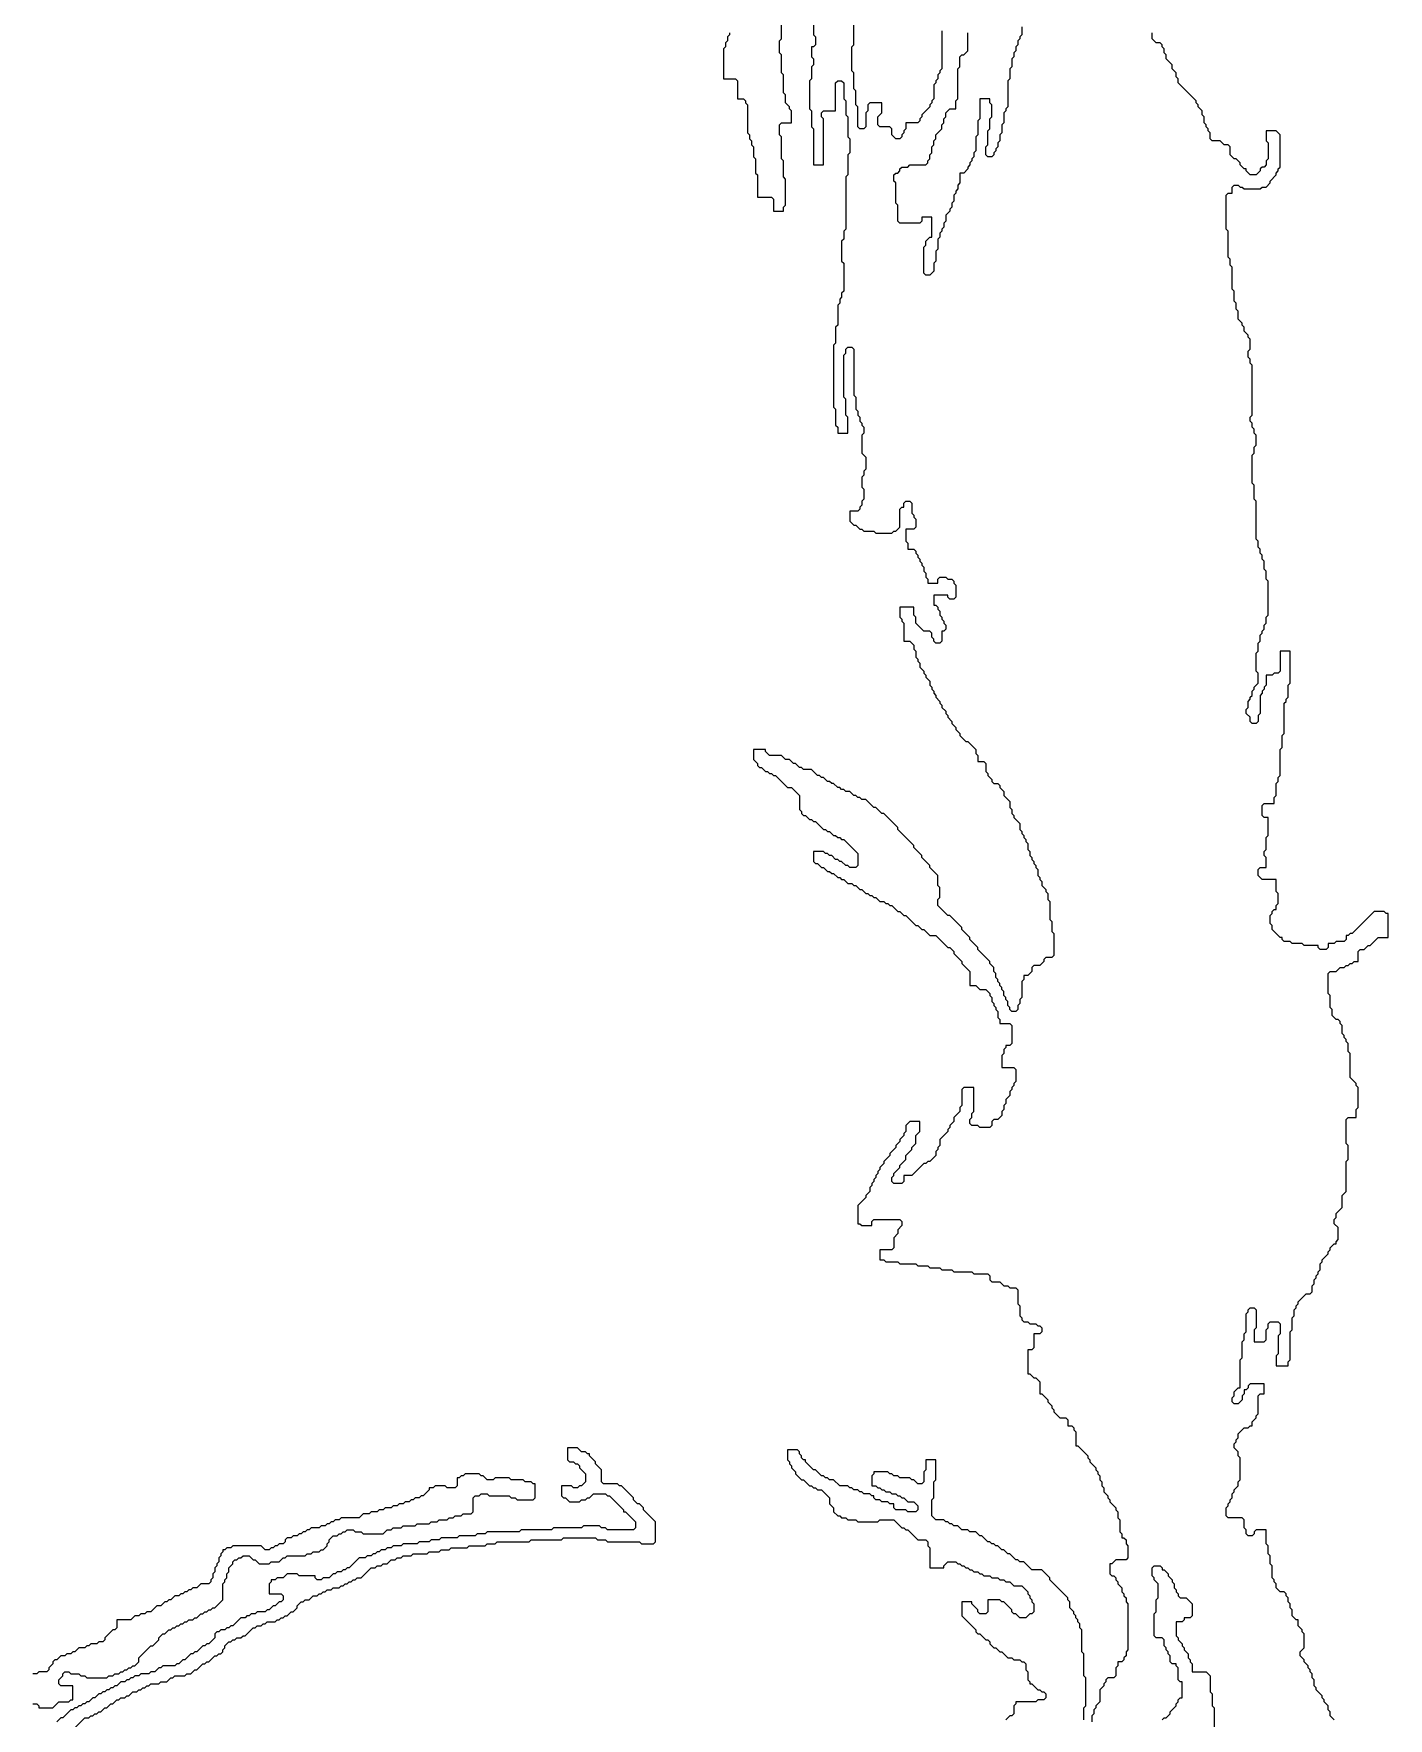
# Model space of a CAD drawing. Header units: metres. Extents: x 0 to 333, y 0 to 424.
# Drawn here: x 183.7 to 240.1, y 279 to 349.1 of the extents above; entities that cross this region are included whole.
import ezdxf

# ---------------------------------------------------------------- set-up
doc = ezdxf.new("R2010")
doc.units = ezdxf.units.M

msp = doc.modelspace()

# ---------------------------------------------------------------- linework, layer by layer
for points in [[(216.167, 354.667), (216.167, 349.083), (216.25, 349), (216.25, 348.667), (216.167, 348.583), (216.083, 348.583), (216.083, 348.167), (216.167, 348.083), (216.167, 347.833), (216.083, 347.75), (216.083, 347.25), (216, 347.167), (216, 346), (216.083, 345.917), (216.083, 345.25), (216.167, 345.167), (216.167, 343.667), (216.583, 343.667), (216.583, 345.583), (216.5, 345.667), (216.5, 345.833), (216.583, 345.917), (217.083, 345.917), (217.083, 347.083), (217.167, 347.167), (217.333, 347.167), (217.417, 347.083), (217.417, 346.417), (217.5, 346.333), (217.5, 345.75), (217.583, 345.667), (217.583, 344.833), (217.667, 344.75), (217.667, 344.167), (217.583, 344.083), (217.583, 343.25), (217.5, 343.167), (217.5, 341), (217.417, 340.917), (217.417, 340.583), (217.333, 340.5), (217.333, 339.667), (217.417, 339.583), (217.417, 338.417), (217.333, 338.333), (217.333, 338.167), (217.25, 338.083), (217.25, 337.917), (217.167, 337.833), (217.167, 337), (217.083, 336.917), (217.083, 336.25), (217, 336.167), (217, 333.583), (217.083, 333.5), (217.083, 332.833), (217.167, 332.75), (217.167, 332.5), (217.583, 332.5), (217.583, 333.167), (217.5, 333.25), (217.5, 333.917), (217.417, 334), (217.417, 335.75), (217.5, 335.833), (217.5, 336), (217.583, 336.083), (217.75, 336.083), (217.833, 336), (217.833, 334.083), (217.917, 334), (217.917, 333.5), (218, 333.417), (218, 333.25), (218.083, 333.167), (218.083, 333), (218.167, 332.917), (218.167, 332.833), (218.25, 332.75), (218.25, 332.5), (218.167, 332.417), (218.167, 331.667), (218.333, 331.5), (218.333, 331), (218.25, 330.917), (218.25, 330.75), (218.167, 330.667), (218.167, 330.25), (218.25, 330.167), (218.25, 329.75), (218.167, 329.667), (218.167, 329.5), (218.083, 329.417), (218.083, 329.333), (218, 329.25), (217.667, 329.25), (217.667, 328.833), (217.833, 328.667), (217.917, 328.667), (218.083, 328.5), (218.167, 328.5), (218.25, 328.417), (218.667, 328.417), (218.75, 328.333), (219.417, 328.333), (219.5, 328.417), (219.583, 328.417), (219.75, 328.583), (219.75, 329.333), (219.833, 329.417), (219.917, 329.417), (219.917, 329.583), (220, 329.667), (220.167, 329.667), (220.25, 329.583), (220.25, 329.167), (220.333, 329.083), (220.333, 329), (220.417, 328.917), (220.417, 328.583), (220.333, 328.5), (220, 328.5), (220, 328), (220.083, 327.917), (220.083, 327.667), (220.333, 327.667), (220.417, 327.583), (220.417, 327.5), (220.5, 327.417), (220.5, 327.333), (220.583, 327.25), (220.583, 327.167), (220.667, 327.083), (220.667, 327), (220.75, 326.917), (220.75, 326.75), (220.833, 326.667), (220.833, 326.5), (220.917, 326.417), (220.917, 326.25), (221.333, 326.25), (221.333, 326.417), (221.417, 326.5), (221.667, 326.5), (221.75, 326.417), (221.917, 326.417), (222, 326.333), (222, 326.25), (222.083, 326.167), (222.083, 325.667), (222, 325.583), (221.833, 325.583), (221.75, 325.667), (221.75, 325.75), (221.167, 325.75), (221.167, 325.333), (221.25, 325.333), (221.333, 325.25), (221.333, 325.167), (221.417, 325.083), (221.417, 324.917), (221.5, 324.833), (221.5, 324.75), (221.583, 324.667), (221.583, 324.583), (221.667, 324.5), (221.667, 324.333), (221.583, 324.25), (221.5, 324.25), (221.5, 323.833), (221.417, 323.75), (221.25, 323.75), (221.167, 323.833), (221.167, 323.917), (221.083, 324), (221.083, 324.167), (221, 324.25), (220.75, 324.25), (220.417, 324.583), (220.417, 324.833), (220.333, 324.917), (220.333, 325.25), (219.75, 325.25), (219.75, 324.833), (219.833, 324.75), (219.833, 324.667), (219.917, 324.583), (219.917, 323.833), (220.167, 323.833), (220.333, 323.667), (220.333, 323.5), (220.417, 323.417), (220.417, 323.167), (220.5, 323.083), (220.5, 323), (220.583, 322.917), (220.583, 322.75), (220.75, 322.583), (220.75, 322.5), (220.833, 322.417), (220.833, 322.333), (221, 322.167), (221, 322), (221.083, 321.917), (221.083, 321.833), (221.167, 321.75), (221.167, 321.667), (221.25, 321.583), (221.25, 321.5), (221.417, 321.333), (221.417, 321.25), (221.5, 321.167), (221.5, 321.083), (221.667, 320.917), (221.667, 320.833), (221.75, 320.75), (221.75, 320.667), (221.917, 320.5), (221.917, 320.417), (222.083, 320.25), (222.083, 320.167), (222.25, 320), (222.25, 319.917), (222.5, 319.667), (222.583, 319.667), (222.917, 319.333), (222.917, 319.167), (223, 319.083), (223, 318.833), (223.25, 318.833), (223.333, 318.75), (223.333, 318.417), (223.417, 318.333), (223.417, 318.25), (223.583, 318.083), (223.583, 318), (223.667, 317.917), (223.833, 317.917), (223.917, 317.833), (223.917, 317.75), (224.083, 317.583), (224.083, 317.417), (224.333, 317.167), (224.333, 316.917), (224.417, 316.833), (224.417, 316.667), (224.5, 316.583), (224.5, 316.5), (224.75, 316.25), (224.75, 316), (224.833, 315.917), (224.833, 315.833), (224.917, 315.75), (224.917, 315.667), (225, 315.583), (225, 315.5), (225.083, 315.417), (225.083, 315.167), (225.167, 315.083), (225.167, 314.917), (225.25, 314.833), (225.25, 314.75), (225.333, 314.667), (225.333, 314.583), (225.417, 314.5), (225.417, 314.417), (225.5, 314.333), (225.5, 314.083), (225.583, 314), (225.583, 313.917), (225.667, 313.833), (225.667, 313.667), (225.833, 313.5), (225.833, 313.417), (225.917, 313.333), (225.917, 313.083), (226, 313), (226, 312.25), (226.083, 312.167), (226.083, 311.75), (226.167, 311.667), (226.167, 310.75), (226.083, 310.667), (225.833, 310.667), (225.75, 310.583), (225.75, 310.5), (225.583, 310.333), (225.333, 310.333), (225.25, 310.25), (225.25, 310.083), (225.083, 309.917), (224.917, 309.917), (224.917, 309.75), (224.833, 309.667), (224.833, 309), (224.75, 308.917), (224.75, 308.75), (224.667, 308.667), (224.667, 308.5), (224.583, 308.417), (224.417, 308.417), (224.333, 308.5), (224.333, 308.583), (224.25, 308.667), (224.25, 308.833), (224.167, 308.917), (224.167, 309), (224.083, 309.083), (224.083, 309.25), (224, 309.333), (224, 309.417), (223.917, 309.5), (223.917, 309.583), (223.833, 309.667), (223.833, 309.75), (223.75, 309.833), (223.75, 310), (223.667, 310.083), (223.667, 310.25), (223.5, 310.417), (223.5, 310.5), (223, 311), (223, 311.083), (222.667, 311.417), (222.667, 311.5), (222.333, 311.833), (222.333, 311.917), (221.833, 312.417), (221.75, 312.417), (221.333, 312.833), (221.333, 313.083), (221.417, 313.167), (221.417, 313.583), (221.333, 313.667), (221.333, 314.083), (221, 314.417), (221, 314.5), (220.667, 314.833), (220.667, 314.917), (220.333, 315.25), (220.333, 315.333), (219.667, 316), (219.667, 316.083), (219.083, 316.667), (219, 316.667), (218.75, 316.917), (218.667, 316.917), (218.333, 317.25), (218.167, 317.25), (218.083, 317.333), (218, 317.333), (217.917, 317.417), (217.833, 317.417), (217.667, 317.583), (217.5, 317.583), (217.417, 317.667), (217.333, 317.667), (217.25, 317.75), (217.167, 317.75), (217, 317.917), (216.917, 317.917), (216.833, 318), (216.75, 318), (216.583, 318.167), (216.5, 318.167), (216.417, 318.25), (216.333, 318.25), (216.083, 318.5), (215.75, 318.5), (215.667, 318.583), (215.583, 318.583), (215.417, 318.75), (215.333, 318.75), (215.167, 318.917), (215, 318.917), (214.833, 319.083), (214.333, 319.083), (214.167, 319.25), (214.167, 319.333), (213.667, 319.333), (213.667, 318.917), (213.833, 318.75), (213.833, 318.667), (213.917, 318.583), (214, 318.583), (214.167, 318.417), (214.25, 318.417), (214.333, 318.333), (214.417, 318.333), (214.5, 318.25), (214.583, 318.25), (215.083, 317.75), (215.25, 317.75), (215.583, 317.417), (215.583, 316.833), (215.667, 316.75), (215.667, 316.667), (215.75, 316.583), (215.833, 316.583), (216, 316.417), (216.083, 316.417), (216.167, 316.333), (216.25, 316.333), (216.583, 316), (216.667, 316), (216.75, 315.917), (216.833, 315.917), (217, 315.75), (217.083, 315.75), (217.167, 315.667), (217.25, 315.667), (217.333, 315.583), (217.417, 315.583), (218, 315), (218, 314.5), (217.917, 314.417), (217.667, 314.417), (217.583, 314.5), (217.5, 314.5), (217.333, 314.667), (217.25, 314.667), (217.167, 314.75), (217.083, 314.75), (216.917, 314.917), (216.833, 314.917), (216.75, 315), (216.667, 315), (216.583, 315.083), (216.167, 315.083), (216.167, 314.667), (216.25, 314.583), (216.333, 314.583), (216.5, 314.417), (216.583, 314.417), (216.75, 314.25), (216.833, 314.25), (216.917, 314.167), (217, 314.167), (217.167, 314), (217.25, 314), (217.333, 313.917), (217.417, 313.917), (217.583, 313.75), (217.75, 313.75), (217.833, 313.667), (217.917, 313.667), (218.083, 313.5), (218.167, 313.5), (218.333, 313.333), (218.417, 313.333), (218.5, 313.25), (218.583, 313.25), (218.667, 313.167), (218.75, 313.167), (218.917, 313), (219.083, 313), (219.167, 312.917), (219.25, 312.917), (219.333, 312.833), (219.417, 312.833), (219.667, 312.583), (219.75, 312.583), (219.917, 312.417), (220, 312.417), (220.417, 312), (220.5, 312), (220.667, 311.833), (220.75, 311.833), (221, 311.583), (221.25, 311.583), (221.75, 311.083), (221.833, 311.083), (222, 310.917), (222, 310.833), (222.333, 310.5), (222.333, 310.417), (222.667, 310.083), (222.667, 309.5), (222.917, 309.5), (223.083, 309.333), (223.333, 309.333), (223.5, 309.167), (223.5, 309.083), (223.583, 309), (223.583, 308.833), (223.667, 308.75), (223.667, 308.667), (223.75, 308.583), (223.75, 308.5), (223.833, 308.417), (223.833, 308.167), (223.917, 308.083), (223.917, 307.917), (224.333, 307.917), (224.417, 307.833), (224.417, 307.083), (224.333, 307), (224.167, 307), (224.167, 306.917), (224.083, 306.833), (224.083, 306.667), (224, 306.583), (224, 306.083), (224.5, 306.083), (224.583, 306), (224.583, 305.5), (224.5, 305.417), (224.5, 305.333), (224.417, 305.25), (224.417, 305.167), (224.333, 305.083), (224.333, 304.917), (224.167, 304.75), (224.167, 304.583), (224.083, 304.5), (224.083, 304.333), (224, 304.25), (224, 304.083), (223.833, 303.917), (223.667, 303.917), (223.583, 303.833), (223.583, 303.667), (223.5, 303.583), (223.083, 303.583), (223, 303.667), (222.75, 303.667), (222.667, 303.75), (222.667, 303.917), (222.75, 304), (222.75, 304.167), (222.833, 304.25), (222.833, 305.25), (222.417, 305.25), (222.333, 305.167), (222.333, 304.5), (222.25, 304.417), (222.25, 304.25), (222, 304), (222, 303.833), (221.833, 303.667), (221.833, 303.583), (221.75, 303.5), (221.75, 303.417), (221.417, 303.083), (221.417, 302.833), (221.333, 302.75), (221.333, 302.667), (221.25, 302.583), (221.25, 302.417), (221, 302.167), (220.917, 302.167), (220.833, 302.083), (220.75, 302.083), (220.25, 301.583), (219.917, 301.583), (219.917, 301.333), (219.833, 301.25), (219.5, 301.25), (219.417, 301.333), (219.417, 301.5), (219.5, 301.583), (219.5, 301.667), (219.75, 301.917), (219.75, 302), (220, 302.25), (220, 302.417), (220.25, 302.667), (220.25, 302.75), (220.417, 302.917), (220.417, 303.25), (220.583, 303.417), (220.583, 303.833), (220.167, 303.833), (220, 303.667), (220, 303.417), (219.917, 303.333), (219.917, 303.25), (219.75, 303.083), (219.75, 303), (219.583, 302.833), (219.583, 302.75), (219.333, 302.5), (219.333, 302.417), (219.083, 302.167), (219.083, 302.083), (218.917, 301.917), (218.917, 301.833), (218.833, 301.75), (218.833, 301.667), (218.75, 301.583), (218.75, 301.5), (218.667, 301.417), (218.667, 301.333), (218.583, 301.25), (218.583, 301.167), (218.5, 301.083), (218.5, 300.917), (218.333, 300.75), (218.333, 300.667), (218, 300.333), (218, 299.583), (218.083, 299.583), (218.167, 299.5), (218.583, 299.5), (218.583, 299.667), (218.667, 299.75), (219.75, 299.75), (219.833, 299.667), (219.833, 299.5), (219.667, 299.333), (219.667, 299.167), (219.5, 299), (219.5, 298.583), (219.417, 298.5), (218.917, 298.5), (218.917, 298.083), (219.083, 298.083), (219.167, 298), (219.667, 298), (219.75, 297.917), (220.417, 297.917), (220.5, 297.833), (220.917, 297.833), (221, 297.75), (221.417, 297.75), (221.5, 297.667), (221.917, 297.667), (222, 297.583), (222.75, 297.583), (222.833, 297.5), (223.417, 297.5), (223.5, 297.417), (223.5, 297.25), (223.583, 297.167), (223.917, 297.167), (224.083, 297), (224.25, 297), (224.333, 296.917), (224.583, 296.917), (224.667, 296.833), (224.667, 296.25), (224.75, 296.167), (224.75, 295.75), (224.833, 295.667), (224.833, 295.583), (224.917, 295.5), (225.083, 295.5), (225.167, 295.417), (225.417, 295.417), (225.5, 295.333), (225.583, 295.333), (225.667, 295.25), (225.667, 295.083), (225.583, 295), (225.333, 295), (225.333, 294.417), (225.25, 294.333), (225.083, 294.333), (225.083, 293.333), (225.167, 293.333), (225.333, 293.167), (225.417, 293.167), (225.583, 293), (225.583, 292.5), (225.667, 292.5), (225.917, 292.25), (225.917, 292.167), (226.083, 292), (226.083, 291.917), (226.167, 291.833), (226.167, 291.75), (226.417, 291.5), (226.667, 291.5), (226.75, 291.417), (226.75, 291.167), (226.917, 291.167), (227, 291.083), (227, 291), (227.083, 290.917), (227.083, 290.333), (227.167, 290.333), (227.583, 289.917), (227.583, 289.833), (227.667, 289.75), (227.667, 289.667), (227.917, 289.417), (227.917, 289.333), (228, 289.25), (228, 289.167), (228.083, 289.083), (228.083, 288.917), (228.167, 288.833), (228.167, 288.667), (228.25, 288.583), (228.25, 288.417), (228.417, 288.25), (228.417, 288.167), (228.5, 288.083), (228.5, 288), (228.75, 287.75), (228.75, 287.667), (228.833, 287.583), (228.833, 287.333), (228.917, 287.25), (228.917, 286.75), (229, 286.667), (229, 286.5), (229.083, 286.5), (229.167, 286.417), (229.167, 286.25), (229.25, 286.167), (229.25, 285.667), (229.167, 285.583), (228.75, 285.583), (228.583, 285.417), (228.5, 285.417), (228.5, 285), (228.583, 284.917), (228.667, 284.917), (228.75, 284.833), (228.75, 284.75), (228.833, 284.667), (228.833, 284.583), (229, 284.417), (229, 284.25), (229.083, 284.167), (229.083, 284.083), (229.167, 284), (229.167, 283.833), (229.25, 283.75), (229.25, 281.833), (229.167, 281.75), (229.167, 281.583), (229.083, 281.5), (229.083, 281.417), (229, 281.333), (228.833, 281.333), (228.833, 281.167), (228.75, 281.083), (228.75, 280.75), (228.667, 280.667), (228.417, 280.667), (228.333, 280.583), (228.333, 280.5), (228.25, 280.417), (228.25, 280.333), (228.083, 280.167), (228.083, 279.667), (227.917, 279.5), (227.917, 279.417), (227.833, 279.333), (227.833, 279.167), (227.75, 279.083), (227.75, 278.833)], [(212.667, 349.167), (212.667, 349.083), (212.583, 349), (212.583, 348.833), (212.5, 348.75), (212.5, 348.583), (212.417, 348.5), (212.417, 347.25), (212.917, 347.25), (213, 347.167), (213, 346.417), (213.25, 346.417), (213.333, 346.333), (213.333, 346.25), (213.417, 346.167), (213.417, 345), (213.5, 344.917), (213.5, 344.75), (213.583, 344.667), (213.583, 344.5), (213.667, 344.417), (213.667, 344), (213.75, 343.917), (213.75, 343.333), (213.833, 343.25), (213.833, 342.333), (214.417, 342.333), (214.5, 342.25), (214.5, 341.75), (214.917, 341.75), (214.917, 341.917), (215, 342), (215, 343.083), (214.917, 343.167), (214.917, 343.833), (214.833, 343.917), (214.833, 344.833), (214.75, 344.917), (214.75, 345.333), (214.833, 345.417), (215.25, 345.417), (215.25, 345.917), (215.167, 346), (215.167, 346.083), (215, 346.25), (215, 346.583), (214.917, 346.667), (214.917, 347.417), (214.833, 347.5), (214.833, 348.25), (214.75, 348.333), (214.75, 348.833), (214.833, 348.917), (214.833, 349.583)], [(221.5, 349.25), (221.5, 347.667), (221.417, 347.583), (221.417, 347.5), (221.333, 347.417), (221.333, 347.25), (221.25, 347.167), (221.25, 347.083), (221.167, 347), (221.167, 346.417), (221.083, 346.333), (221.083, 346.25), (221, 346.167), (221, 346.083), (220.667, 345.75), (220.667, 345.667), (220.583, 345.583), (220.583, 345.5), (220.5, 345.417), (220, 345.417), (220, 345.167), (219.917, 345.083), (219.917, 345), (219.833, 344.917), (219.833, 344.833), (219.75, 344.75), (219.583, 344.75), (219.417, 344.917), (219.417, 345.167), (219.333, 345.25), (218.917, 345.25), (218.833, 345.333), (218.833, 345.667), (219, 345.833), (219, 346.25), (218.5, 346.25), (218.417, 346.167), (218.417, 345.917), (218.333, 345.833), (218.333, 345.25), (218.25, 345.167), (218.083, 345.167), (218, 345.25), (218, 346.083), (217.917, 346.167), (217.917, 346.75), (217.833, 346.833), (217.833, 347.5), (217.75, 347.583), (217.75, 348.583), (217.833, 348.667), (217.833, 349.833)], [(224.833, 349.417), (224.833, 349.083), (224.75, 349), (224.75, 348.917), (224.667, 348.833), (224.667, 348.667), (224.583, 348.583), (224.583, 348.417), (224.5, 348.333), (224.5, 348.167), (224.417, 348.083), (224.417, 347.75), (224.333, 347.667), (224.333, 347.25), (224.25, 347.167), (224.25, 346.083), (224.167, 346), (224.167, 345.917), (224.083, 345.833), (224.083, 345.417), (224, 345.333), (224, 345), (223.917, 344.917), (223.917, 344.667), (223.833, 344.583), (223.833, 344.417), (223.75, 344.333), (223.75, 344.25), (223.667, 344.167), (223.667, 344.083), (223.583, 344), (223.417, 344), (223.333, 344.083), (223.333, 344.417), (223.417, 344.5), (223.417, 345.083), (223.5, 345.167), (223.5, 345.583), (223.583, 345.667), (223.583, 346.167), (223.5, 346.25), (223.5, 346.417), (223.083, 346.417), (223.083, 345.583), (223, 345.5), (223, 344.917), (222.917, 344.833), (222.917, 344.25), (222.833, 344.167), (222.833, 344), (222.75, 343.917), (222.75, 343.833), (222.667, 343.75), (222.667, 343.667), (222.583, 343.583), (222.583, 343.5), (222.417, 343.333), (222.25, 343.333), (222.25, 342.917), (222.167, 342.833), (222.167, 342.667), (222.083, 342.583), (222.083, 342.5), (222, 342.417), (222, 342.167), (221.917, 342.083), (221.917, 341.917), (221.833, 341.833), (221.833, 341.75), (221.667, 341.583), (221.667, 341.333), (221.583, 341.25), (221.583, 341.083), (221.5, 341), (221.5, 340.917), (221.417, 340.833), (221.417, 340.667), (221.333, 340.583), (221.333, 340.167), (221.25, 340.083), (221.25, 339.667), (221.167, 339.583), (221.167, 339.25), (221, 339.083), (220.833, 339.083), (220.75, 339.167), (220.75, 340.25), (220.833, 340.333), (220.833, 340.5), (221, 340.667), (221.083, 340.667), (221.083, 341.5), (220.667, 341.5), (220.667, 341.333), (220.583, 341.25), (219.75, 341.25), (219.667, 341.333), (219.667, 342), (219.583, 342.083), (219.583, 342.917), (219.5, 343), (219.5, 343.25), (219.583, 343.333), (219.667, 343.333), (219.75, 343.417), (219.75, 343.5), (219.833, 343.583), (220.083, 343.583), (220.167, 343.667), (220.833, 343.667), (220.917, 343.75), (220.917, 343.833), (221, 343.917), (221, 344.083), (221.083, 344.167), (221.083, 344.417), (221.167, 344.5), (221.167, 344.667), (221.25, 344.75), (221.25, 344.917), (221.5, 345.167), (221.5, 345.333), (221.583, 345.417), (221.583, 345.583), (221.667, 345.667), (221.667, 345.833), (221.833, 346), (222.083, 346), (222.083, 346.333), (222.167, 346.417), (222.167, 347.667), (222.25, 347.75), (222.25, 348.167), (222.333, 348.25), (222.417, 348.25), (222.583, 348.417), (222.583, 349.167)], [(237.833, 278.917), (237.667, 279.083), (237.667, 279.25), (237.583, 279.333), (237.583, 279.5), (237.417, 279.667), (237.417, 279.75), (237.333, 279.833), (237.333, 279.917), (237.083, 280.167), (237.083, 280.25), (237, 280.333), (237, 280.583), (236.917, 280.667), (236.917, 280.833), (236.833, 280.917), (236.833, 281), (236.75, 281.083), (236.75, 281.167), (236.583, 281.333), (236.583, 281.417), (236.417, 281.583), (236.417, 281.75), (236.583, 281.917), (236.583, 282.5), (236.5, 282.583), (236.5, 282.667), (236.333, 282.833), (236.333, 283.083), (236.25, 283.083), (236.083, 283.25), (236.083, 283.5), (236, 283.583), (236, 283.75), (235.917, 283.833), (235.917, 284), (235.833, 284.083), (235.833, 284.167), (235.75, 284.25), (235.583, 284.25), (235.417, 284.417), (235.417, 284.583), (235.333, 284.667), (235.333, 284.75), (235.25, 284.833), (235.25, 285.333), (235.167, 285.417), (235.167, 285.75), (235.083, 285.833), (235.083, 286.167), (235, 286.25), (235, 286.833), (234.583, 286.833), (234.5, 286.75), (234.5, 286.667), (234.417, 286.583), (234.25, 286.583), (234.167, 286.667), (234.167, 286.833), (234.083, 286.917), (234.083, 287.25), (234, 287.333), (233.417, 287.333), (233.333, 287.417), (233.333, 287.75), (233.417, 287.833), (233.417, 287.917), (233.5, 288), (233.5, 288.083), (233.583, 288.167), (233.583, 288.333), (233.667, 288.417), (233.667, 288.5), (233.833, 288.667), (233.833, 288.833), (233.917, 288.917), (233.917, 289.833), (233.833, 289.917), (233.833, 290.083), (233.667, 290.25), (233.667, 290.417), (233.75, 290.5), (233.75, 290.583), (233.833, 290.667), (233.833, 290.833), (234.083, 291.083), (234.25, 291.083), (234.333, 291.167), (234.417, 291.167), (234.417, 291.333), (234.583, 291.5), (234.583, 291.583), (234.667, 291.667), (234.667, 292.417), (234.75, 292.5), (234.917, 292.5), (234.917, 292.917), (234.333, 292.917), (234.25, 292.833), (234.25, 292.75), (234.167, 292.667), (234.083, 292.667), (234.083, 292.5), (234, 292.417), (234, 292.25), (233.833, 292.083), (233.667, 292.083), (233.583, 292.167), (233.583, 292.333), (233.667, 292.417), (233.667, 292.583), (233.833, 292.75), (233.917, 292.75), (233.917, 293.917), (234, 294), (234, 294.667), (234.083, 294.75), (234.083, 295), (234.167, 295.083), (234.167, 295.833), (234.25, 295.917), (234.25, 296), (234.333, 296.083), (234.5, 296.083), (234.583, 296), (234.583, 295.25), (234.5, 295.167), (234.5, 294.667), (234.917, 294.667), (235, 294.75), (235, 295.167), (235.083, 295.25), (235.083, 295.417), (235.167, 295.5), (235.5, 295.5), (235.583, 295.417), (235.583, 295), (235.5, 294.917), (235.5, 294.167), (235.417, 294.083), (235.417, 293.667), (235.917, 293.667), (235.917, 293.833), (236, 293.917), (236, 295.083), (236.083, 295.167), (236.083, 295.667), (236.167, 295.75), (236.167, 296), (236.25, 296.083), (236.25, 296.167), (236.333, 296.25), (236.333, 296.333), (236.667, 296.667), (236.833, 296.667), (236.917, 296.75), (236.917, 297), (237, 297.083), (237, 297.25), (237.083, 297.333), (237.083, 297.417), (237.167, 297.5), (237.167, 297.583), (237.25, 297.667), (237.25, 297.917), (237.333, 298), (237.333, 298.083), (237.583, 298.333), (237.583, 298.417), (237.667, 298.5), (237.667, 298.583), (237.833, 298.75), (237.917, 298.75), (237.917, 298.833), (238, 298.917), (238, 299.417), (237.833, 299.583), (237.833, 299.75), (237.917, 299.833), (237.917, 300), (238.167, 300.25), (238.167, 300.75), (238.333, 300.917), (238.333, 302.167), (238.417, 302.25), (238.417, 302.833), (238.333, 302.917), (238.333, 303.917), (238.417, 304), (238.75, 304), (238.75, 304.333), (238.833, 304.417), (238.833, 305.25), (238.75, 305.333), (238.75, 305.417), (238.5, 305.667), (238.5, 306.667), (238.417, 306.75), (238.417, 307.083), (238.333, 307.167), (238.333, 307.25), (238.25, 307.333), (238.25, 307.417), (238.167, 307.5), (238.167, 307.833), (238.083, 307.917), (238.083, 308), (238, 308.083), (237.917, 308.083), (237.75, 308.25), (237.75, 308.5), (237.667, 308.583), (237.667, 309.083), (237.583, 309.167), (237.583, 310), (237.667, 310.083), (237.917, 310.083), (238.083, 310.25), (238.25, 310.25), (238.333, 310.333), (238.417, 310.333), (238.5, 310.417), (238.583, 310.417), (238.667, 310.5), (238.833, 310.5), (238.833, 310.917), (238.917, 311), (239.083, 311), (239.25, 311.167), (239.333, 311.167), (239.667, 311.5), (240.083, 311.5), (240.083, 312.5), (240, 312.5), (239.917, 312.583), (239.5, 312.583), (238.583, 311.667), (238.5, 311.667), (238.417, 311.583), (238.333, 311.583), (238.333, 311.417), (238.25, 311.333), (237.917, 311.333), (237.833, 311.25), (237.583, 311.25), (237.583, 311.083), (237.5, 311), (237.25, 311), (237.167, 311.083), (237.167, 311.167), (236.583, 311.167), (236.5, 311.25), (236.083, 311.25), (236, 311.333), (235.75, 311.333), (235.667, 311.417), (235.667, 311.5), (235.583, 311.5), (235.25, 311.833), (235.25, 312), (235.167, 312.083), (235.167, 312.417), (235.25, 312.5), (235.25, 312.583), (235.333, 312.667), (235.417, 312.667), (235.417, 312.833), (235.5, 312.917), (235.5, 313.333), (235.417, 313.417), (235.417, 313.917), (234.833, 313.917), (234.667, 314.083), (234.667, 314.333), (234.75, 314.417), (235, 314.417), (235, 314.833), (234.917, 314.917), (234.917, 315.083), (235, 315.167), (235, 315.667), (235.083, 315.75), (235.083, 316.5), (234.917, 316.5), (234.833, 316.583), (234.833, 317), (234.917, 317.083), (235.333, 317.083), (235.333, 317.333), (235.417, 317.417), (235.417, 317.917), (235.5, 318), (235.5, 318.167), (235.583, 318.25), (235.583, 319.333), (235.667, 319.417), (235.667, 319.917), (235.75, 320), (235.75, 321.25), (235.833, 321.333), (235.833, 321.417), (235.917, 321.5), (235.917, 322), (236, 322.083), (236, 323.417), (235.583, 323.417), (235.583, 322.583), (235.5, 322.5), (235.333, 322.5), (235.25, 322.417), (235, 322.417), (235, 322), (234.917, 321.917), (234.917, 321.833), (234.833, 321.75), (234.833, 321.667), (234.75, 321.583), (234.75, 320.833), (234.667, 320.75), (234.667, 320.5), (234.583, 320.417), (234.417, 320.417), (234.333, 320.5), (234.333, 320.667), (234.167, 320.833), (234.167, 321), (234.25, 321.083), (234.25, 321.333), (234.333, 321.417), (234.333, 321.5), (234.417, 321.583), (234.417, 321.75), (234.5, 321.833), (234.5, 321.917), (234.667, 322.083), (234.667, 322.5), (234.583, 322.583), (234.583, 323.333), (234.667, 323.417), (234.667, 323.75), (234.75, 323.833), (234.75, 324.083), (234.833, 324.167), (234.833, 324.25), (234.917, 324.333), (234.917, 324.5), (235, 324.583), (235, 324.833), (235.083, 324.917), (235.083, 326.333), (235, 326.417), (235, 326.75), (234.917, 326.833), (234.917, 327.167), (234.833, 327.25), (234.833, 327.417), (234.75, 327.5), (234.75, 327.667), (234.667, 327.75), (234.667, 328), (234.583, 328.083), (234.583, 329.667), (234.5, 329.75), (234.5, 330.333), (234.417, 330.417), (234.417, 331.583), (234.5, 331.667), (234.5, 331.917), (234.583, 332), (234.583, 332.417), (234.5, 332.5), (234.5, 332.667), (234.417, 332.75), (234.417, 332.917), (234.333, 333), (234.333, 333.167), (234.417, 333.25), (234.417, 335.333), (234.333, 335.417), (234.333, 335.583), (234.25, 335.667), (234.25, 335.917), (234.333, 336), (234.333, 336.417), (234.25, 336.5), (234.25, 336.583), (234.083, 336.75), (234.083, 336.917), (234, 337), (234, 337.083), (233.833, 337.25), (233.833, 337.583), (233.75, 337.667), (233.75, 337.917), (233.667, 338), (233.667, 338.417), (233.583, 338.5), (233.583, 339.417), (233.5, 339.5), (233.5, 339.75), (233.417, 339.833), (233.417, 340.917), (233.333, 341), (233.333, 342.417), (233.417, 342.5), (233.583, 342.5), (233.583, 342.75), (233.667, 342.833), (233.833, 342.833), (233.917, 342.75), (234, 342.75), (234.083, 342.667), (234.75, 342.667), (234.833, 342.75), (235, 342.75), (235.167, 342.917), (235.167, 343), (235.417, 343.25), (235.417, 343.333), (235.5, 343.417), (235.5, 343.5), (235.583, 343.583), (235.583, 344.917), (235.417, 345.083), (235, 345.083), (235, 344.667), (235.083, 344.583), (235.083, 343.917), (235, 343.833), (235, 343.667), (234.917, 343.583), (234.833, 343.583), (234.75, 343.5), (234.75, 343.417), (234.583, 343.25), (234.333, 343.25), (234.167, 343.417), (234.167, 343.5), (234.083, 343.5), (233.917, 343.667), (233.917, 343.75), (233.75, 343.917), (233.667, 343.917), (233.5, 344.083), (233.5, 344.417), (233.417, 344.5), (233.25, 344.5), (233.083, 344.667), (232.75, 344.667), (232.667, 344.75), (232.667, 345), (232.583, 345.083), (232.583, 345.167), (232.5, 345.25), (232.5, 345.333), (232.417, 345.417), (232.417, 345.667), (232.333, 345.75), (232.333, 345.917), (232.167, 346.083), (232.167, 346.167), (232.083, 346.25), (232.083, 346.333), (231.333, 347.083), (231.333, 347.25), (231.25, 347.333), (231.25, 347.5), (231.083, 347.667), (231.083, 347.833), (230.833, 348.083), (230.833, 348.25), (230.75, 348.333), (230.75, 348.5), (230.667, 348.583), (230.667, 348.667), (230.583, 348.75), (230.417, 348.75), (230.25, 348.917), (230.25, 349.167)], [(185.417, 278.583), (185.833, 279), (186, 279), (186.083, 279.083), (186.167, 279.083), (186.25, 279.167), (186.333, 279.167), (186.417, 279.25), (186.5, 279.25), (186.667, 279.417), (186.75, 279.417), (186.917, 279.583), (187, 279.583), (187.167, 279.75), (187.25, 279.75), (187.333, 279.833), (187.5, 279.833), (187.583, 279.917), (187.667, 279.917), (187.833, 280.083), (188, 280.083), (188.083, 280.167), (188.167, 280.167), (188.25, 280.25), (188.333, 280.25), (188.417, 280.333), (188.5, 280.333), (188.583, 280.417), (188.917, 280.417), (189, 280.5), (189.25, 280.5), (189.417, 280.667), (189.5, 280.667), (189.583, 280.75), (190, 280.75), (190.083, 280.833), (190.25, 280.833), (190.417, 281), (190.5, 281), (190.75, 281.25), (190.833, 281.25), (190.917, 281.333), (191, 281.333), (191.25, 281.583), (191.333, 281.583), (191.417, 281.667), (191.5, 281.667), (191.583, 281.75), (191.583, 281.833), (191.667, 281.917), (191.667, 282), (191.833, 282.167), (191.917, 282.167), (192, 282.25), (192.083, 282.25), (192.167, 282.333), (192.333, 282.333), (192.417, 282.417), (192.5, 282.417), (192.833, 282.75), (192.917, 282.75), (193, 282.833), (193.167, 282.833), (193.25, 282.917), (193.333, 282.917), (193.417, 283), (193.75, 283), (193.833, 283.083), (193.917, 283.083), (194, 283.167), (194.083, 283.167), (194.167, 283.25), (194.25, 283.25), (194.417, 283.417), (194.5, 283.417), (194.667, 283.583), (194.667, 283.667), (194.833, 283.833), (194.917, 283.833), (195, 283.917), (195.167, 283.917), (195.333, 284.083), (195.5, 284.083), (195.583, 284.167), (195.667, 284.167), (195.75, 284.25), (195.833, 284.25), (195.917, 284.333), (196.083, 284.333), (196.167, 284.417), (196.417, 284.417), (196.5, 284.5), (196.583, 284.5), (196.667, 284.583), (196.75, 284.583), (196.833, 284.667), (196.917, 284.667), (197, 284.75), (197.083, 284.75), (197.167, 284.833), (197.333, 284.833), (197.75, 285.25), (197.917, 285.25), (198, 285.333), (198.167, 285.333), (198.25, 285.417), (198.417, 285.417), (198.583, 285.583), (198.75, 285.583), (198.833, 285.667), (199, 285.667), (199.083, 285.75), (199.417, 285.75), (199.5, 285.833), (200.083, 285.833), (200.167, 285.917), (200.583, 285.917), (200.667, 286), (201, 286), (201.083, 286.083), (201.75, 286.083), (201.833, 286.167), (202.5, 286.167), (202.583, 286.25), (202.917, 286.25), (203, 286.333), (204.333, 286.333), (204.417, 286.417), (205.667, 286.417), (205.75, 286.5), (207.083, 286.5), (207.167, 286.417), (207.5, 286.417), (207.583, 286.333), (208.917, 286.333), (209, 286.25), (209.5, 286.25), (209.583, 286.333), (209.583, 287.167), (209.083, 287.667), (209.083, 287.75), (208.917, 287.917), (208.833, 287.917), (208.667, 288.083), (208.667, 288.167), (208.167, 288.667), (208.083, 288.667), (208, 288.75), (207.417, 288.75), (207.333, 288.833), (207.333, 289.333), (207.083, 289.583), (207.083, 289.667), (206.833, 289.917), (206.833, 290), (206.75, 290), (206.667, 290.083), (206.5, 290.083), (206.333, 290.25), (205.917, 290.25), (205.917, 289.75), (206, 289.667), (206.167, 289.667), (206.25, 289.583), (206.333, 289.583), (206.417, 289.5), (206.417, 289.417), (206.667, 289.167), (206.667, 288.833), (206.5, 288.667), (206.417, 288.667), (206.333, 288.583), (206.167, 288.583), (206.083, 288.667), (205.667, 288.667), (205.667, 288.25), (205.75, 288.167), (205.833, 288.167), (206, 288), (206.417, 288), (206.5, 288.083), (206.667, 288.083), (206.75, 288.167), (206.833, 288.167), (207, 288.333), (207.5, 288.333), (207.583, 288.25), (207.667, 288.25), (208.25, 287.667), (208.25, 287.583), (208.333, 287.583), (208.75, 287.167), (208.75, 286.917), (208.667, 286.833), (207.583, 286.833), (207.5, 286.917), (207.333, 286.917), (207.25, 287), (206.583, 287), (206.5, 286.917), (205.333, 286.917), (205.25, 286.833), (204, 286.833), (203.917, 286.75), (202.583, 286.75), (202.5, 286.667), (202.167, 286.667), (202.083, 286.583), (201.417, 286.583), (201.333, 286.5), (200.667, 286.5), (200.583, 286.417), (200.25, 286.417), (200.167, 286.333), (199.75, 286.333), (199.667, 286.25), (199.083, 286.25), (199, 286.167), (198.667, 286.167), (198.583, 286.083), (198.417, 286.083), (198.333, 286), (198.167, 286), (198.083, 285.917), (198, 285.917), (197.917, 285.833), (197.833, 285.833), (197.75, 285.75), (197.583, 285.75), (197.5, 285.667), (197.25, 285.667), (196.833, 285.25), (196.75, 285.25), (196.667, 285.167), (196.583, 285.167), (196.5, 285.083), (196.333, 285.083), (196.25, 285), (196.167, 285), (196, 284.833), (195.75, 284.833), (195.667, 284.75), (195.5, 284.75), (195.417, 284.833), (195.417, 284.917), (194.75, 284.917), (194.667, 285), (194.25, 285), (194.083, 284.833), (193.833, 284.833), (193.75, 284.75), (193.583, 284.75), (193.583, 284.667), (193.5, 284.583), (193.5, 284.167), (194, 284.167), (194.083, 284.083), (194.083, 283.917), (194, 283.833), (193.917, 283.833), (193.75, 283.667), (193.667, 283.667), (193.5, 283.5), (193.417, 283.5), (193.333, 283.417), (193, 283.417), (192.917, 283.333), (192.75, 283.333), (192.667, 283.25), (192.583, 283.25), (192.5, 283.167), (192.333, 283.167), (192, 282.833), (191.917, 282.833), (191.833, 282.75), (191.75, 282.75), (191.667, 282.667), (191.5, 282.667), (191.417, 282.583), (191.333, 282.583), (191.25, 282.5), (191.25, 282.333), (191, 282.083), (190.917, 282.083), (190.833, 282), (190.75, 282), (190.5, 281.75), (190.417, 281.75), (190.333, 281.667), (190.25, 281.667), (190, 281.417), (189.917, 281.417), (189.75, 281.25), (189.667, 281.25), (189.583, 281.167), (189.083, 281.167), (189, 281.083), (188.917, 281.083), (188.75, 280.917), (188.583, 280.917), (188.5, 280.833), (188.167, 280.833), (188.083, 280.75), (187.917, 280.75), (187.833, 280.667), (187.75, 280.667), (187.667, 280.583), (187.583, 280.583), (187.5, 280.5), (187.333, 280.5), (187.167, 280.333), (187.083, 280.333), (187, 280.25), (186.917, 280.25), (186.833, 280.167), (186.75, 280.167), (186.667, 280.083), (186.583, 280.083), (186.5, 280), (186.417, 280), (186.25, 279.833), (186.167, 279.833), (186, 279.667), (185.917, 279.667), (185.833, 279.583), (185.75, 279.583), (185.667, 279.5), (185.583, 279.5), (185.5, 279.417), (185.417, 279.417), (185.333, 279.333), (185.25, 279.333), (184.917, 279), (184.833, 279), (184.667, 278.833)], [(227.417, 278.917), (227.417, 279.417), (227.5, 279.5), (227.5, 280.667), (227.417, 280.75), (227.417, 281.667), (227.333, 281.75), (227.333, 282.667), (227.25, 282.75), (227.25, 282.917), (227.167, 283), (227.167, 283.083), (227.083, 283.167), (227.083, 283.25), (227, 283.333), (227, 283.417), (226.833, 283.583), (226.833, 283.833), (226.75, 283.917), (226.75, 284), (226, 284.75), (226, 284.833), (225.667, 285.167), (225.25, 285.167), (224.917, 285.5), (224.75, 285.5), (224.667, 285.583), (224.583, 285.583), (224.333, 285.833), (224.25, 285.833), (224.083, 286), (224, 286), (223.833, 286.167), (223.75, 286.167), (223.667, 286.25), (223.583, 286.25), (223.5, 286.333), (223.417, 286.333), (223.167, 286.583), (223.083, 286.583), (222.917, 286.75), (222.667, 286.75), (222.583, 286.833), (222.333, 286.833), (222.167, 287), (222, 287), (221.917, 287.083), (221.833, 287.083), (221.75, 287.167), (221.667, 287.167), (221.583, 287.25), (221.25, 287.25), (221.083, 287.417), (221.083, 288.083), (221.167, 288.167), (221.167, 288.833), (221.25, 288.917), (221.25, 289.75), (220.833, 289.75), (220.833, 289.333), (220.75, 289.25), (220.75, 288.833), (220.667, 288.75), (220.5, 288.75), (220.333, 288.917), (220.25, 288.917), (220.167, 289), (219.75, 289), (219.667, 289.083), (219.5, 289.083), (219.417, 289.167), (219.333, 289.167), (219.25, 289.25), (218.667, 289.25), (218.667, 289.167), (218.583, 289.083), (218.583, 288.667), (218.75, 288.667), (218.833, 288.583), (218.917, 288.583), (219, 288.5), (219.083, 288.5), (219.167, 288.417), (219.333, 288.417), (219.417, 288.333), (219.583, 288.333), (219.667, 288.25), (219.75, 288.25), (219.833, 288.167), (219.917, 288.167), (220.083, 288), (220.333, 288), (220.5, 287.833), (220.5, 287.667), (220.417, 287.583), (220.083, 287.583), (220, 287.667), (219.583, 287.667), (219.5, 287.75), (219.5, 287.917), (219.333, 287.917), (219.25, 288), (219, 288), (218.917, 288.083), (218.75, 288.083), (218.667, 288.167), (218.667, 288.25), (218.583, 288.25), (218.5, 288.333), (218.25, 288.333), (218.167, 288.417), (218.083, 288.417), (218, 288.5), (217.833, 288.5), (217.75, 288.583), (217.667, 288.583), (217.583, 288.667), (217.25, 288.667), (217, 288.917), (216.833, 288.917), (216.75, 289), (216.667, 289), (216.583, 289.083), (216.5, 289.083), (216.25, 289.333), (216.167, 289.333), (215.833, 289.667), (215.833, 289.75), (215.75, 289.75), (215.667, 289.833), (215.667, 289.917), (215.583, 290), (215.583, 290.083), (215.5, 290.167), (215.083, 290.167), (215.083, 289.75), (215.167, 289.667), (215.167, 289.583), (215.25, 289.5), (215.25, 289.417), (215.417, 289.25), (215.417, 289.167), (215.667, 288.917), (215.75, 288.917), (216, 288.667), (216.083, 288.667), (216.167, 288.583), (216.25, 288.583), (216.333, 288.5), (216.5, 288.5), (216.833, 288.167), (216.833, 287.917), (217, 287.75), (217, 287.583), (217.167, 287.417), (217.25, 287.417), (217.333, 287.333), (217.5, 287.333), (217.583, 287.25), (217.917, 287.25), (218, 287.167), (218.833, 287.167), (218.917, 287.25), (219.5, 287.25), (219.833, 286.917), (219.917, 286.917), (220, 286.833), (220.083, 286.833), (220.5, 286.417), (220.833, 286.417), (220.917, 286.333), (220.917, 286.167), (221, 286.083), (221, 285.25), (221.583, 285.25), (221.583, 285.333), (221.75, 285.5), (222.083, 285.5), (222.167, 285.417), (222.25, 285.417), (222.333, 285.333), (222.417, 285.333), (222.5, 285.25), (222.583, 285.25), (222.667, 285.167), (222.75, 285.167), (222.833, 285.083), (223, 285.083), (223.083, 285), (223.167, 285), (223.25, 284.917), (223.5, 284.917), (223.583, 284.833), (223.833, 284.833), (223.917, 284.75), (224.083, 284.75), (224.167, 284.667), (224.333, 284.667), (224.5, 284.5), (224.833, 284.5), (225.083, 284.25), (225.083, 284.167), (225.167, 284.083), (225.167, 284), (225.25, 283.917), (225.25, 283.833), (225.333, 283.75), (225.333, 283.417), (225.25, 283.333), (225.167, 283.333), (225, 283.167), (224.75, 283.167), (224.583, 283.333), (224.5, 283.333), (224.417, 283.417), (224.417, 283.5), (224.083, 283.833), (224, 283.833), (223.917, 283.917), (223.417, 283.917), (223.417, 283.417), (223.333, 283.333), (223.083, 283.333), (223, 283.417), (223, 283.5), (222.75, 283.75), (222.75, 283.833), (222.333, 283.833), (222.333, 283.25), (222.917, 282.667), (222.917, 282.583), (223, 282.5), (223.083, 282.5), (223.333, 282.25), (223.417, 282.25), (223.5, 282.167), (223.5, 282.083), (223.667, 281.917), (223.75, 281.917), (223.917, 281.75), (224, 281.75), (224.25, 281.5), (224.417, 281.5), (224.5, 281.417), (224.75, 281.417), (224.833, 281.333), (224.917, 281.333), (225, 281.25), (225, 281), (225.083, 280.917), (225.083, 280.583), (225.167, 280.5), (225.167, 280.417), (225.25, 280.417), (225.5, 280.167), (225.583, 280.167), (225.667, 280.083), (225.75, 280.083), (225.833, 280), (225.833, 279.833), (225.75, 279.75), (225.5, 279.75), (225.417, 279.667), (224.583, 279.667), (224.583, 279.583), (224.5, 279.5), (224.5, 279.167), (224.417, 279.083), (224.333, 279.083), (224.167, 278.917)], [(183.667, 279.583), (183.833, 279.583), (183.917, 279.5), (183.917, 279.417), (184.5, 279.417), (184.75, 279.667), (185.167, 279.667), (185.25, 279.75), (185.333, 279.75), (185.333, 280.333), (184.833, 280.333), (184.75, 280.417), (184.75, 280.583), (184.917, 280.75), (184.917, 280.833), (185, 280.917), (185.167, 280.917), (185.25, 280.833), (185.583, 280.833), (185.667, 280.75), (185.833, 280.75), (185.917, 280.667), (186.75, 280.667), (186.833, 280.75), (187, 280.75), (187.083, 280.833), (187.25, 280.833), (187.333, 280.917), (187.417, 280.917), (187.5, 281), (187.583, 281), (187.667, 281.083), (187.75, 281.083), (187.833, 281.167), (187.917, 281.167), (188.083, 281.333), (188.083, 281.5), (188.583, 282), (188.667, 282), (188.917, 282.25), (188.917, 282.333), (189.083, 282.5), (189.167, 282.5), (189.333, 282.667), (189.417, 282.667), (189.5, 282.75), (189.583, 282.75), (189.667, 282.833), (189.75, 282.833), (189.833, 282.917), (189.917, 282.917), (190, 283), (190.083, 283), (190.167, 283.083), (190.333, 283.083), (190.417, 283.167), (190.5, 283.167), (190.667, 283.333), (190.75, 283.333), (190.833, 283.417), (190.917, 283.417), (191, 283.5), (191.083, 283.5), (191.167, 283.583), (191.25, 283.583), (191.583, 283.917), (191.583, 284.583), (191.667, 284.667), (191.667, 284.75), (191.75, 284.833), (191.75, 285), (191.833, 285.083), (191.833, 285.25), (192, 285.417), (192, 285.5), (192.083, 285.583), (192.167, 285.583), (192.25, 285.667), (192.333, 285.667), (192.417, 285.75), (192.667, 285.75), (192.833, 285.583), (192.917, 285.583), (193.083, 285.417), (193.5, 285.417), (193.583, 285.5), (193.917, 285.5), (194.083, 285.667), (194.167, 285.667), (194.25, 285.75), (195, 285.75), (195.083, 285.833), (195.25, 285.833), (195.333, 285.917), (195.583, 285.917), (195.667, 286), (195.75, 286), (195.917, 286.167), (195.917, 286.25), (196, 286.333), (196, 286.417), (196.167, 286.583), (196.333, 286.583), (196.417, 286.667), (196.5, 286.667), (196.583, 286.75), (196.667, 286.75), (196.75, 286.833), (197, 286.833), (197.083, 286.75), (197.333, 286.75), (197.417, 286.667), (198.25, 286.667), (198.417, 286.833), (198.583, 286.833), (198.667, 286.917), (199, 286.917), (199.083, 287), (199.583, 287), (199.667, 287.083), (200.167, 287.083), (200.25, 287.167), (200.5, 287.167), (200.583, 287.25), (200.917, 287.25), (201, 287.333), (201.167, 287.333), (201.25, 287.417), (201.5, 287.417), (201.583, 287.5), (201.917, 287.5), (202, 287.583), (202, 288.167), (202.083, 288.25), (202.25, 288.25), (202.333, 288.333), (202.583, 288.333), (202.667, 288.25), (203.5, 288.25), (203.583, 288.167), (203.75, 288.167), (203.833, 288.083), (204.5, 288.083), (204.583, 288.167), (204.583, 288.75), (204.5, 288.75), (204.417, 288.833), (204.167, 288.833), (204.083, 288.917), (203.583, 288.917), (203.5, 289), (202.917, 289), (202.833, 288.917), (202.583, 288.917), (202.417, 289.083), (202.333, 289.083), (202.25, 289.167), (201.667, 289.167), (201.583, 289.083), (201.5, 289.083), (201.417, 289), (201.333, 289), (201.333, 288.667), (201.25, 288.583), (200.917, 288.583), (200.833, 288.667), (200.417, 288.667), (200.333, 288.583), (200.167, 288.583), (200.167, 288.5), (199.917, 288.25), (199.833, 288.25), (199.75, 288.167), (199.583, 288.167), (199.5, 288.083), (199.417, 288.083), (199.333, 288), (199.167, 288), (199.083, 287.917), (198.917, 287.917), (198.833, 287.833), (198.667, 287.833), (198.583, 287.75), (198.333, 287.75), (198.25, 287.667), (198.083, 287.667), (198, 287.583), (197.75, 287.583), (197.667, 287.5), (197.417, 287.5), (197.25, 287.333), (196.5, 287.333), (196.417, 287.25), (196.25, 287.25), (196.167, 287.167), (196.083, 287.167), (196, 287.083), (195.917, 287.083), (195.833, 287), (195.667, 287), (195.583, 286.917), (195.25, 286.917), (195.167, 286.833), (195.083, 286.833), (195, 286.75), (194.917, 286.75), (194.833, 286.667), (194.75, 286.667), (194.667, 286.583), (194.5, 286.583), (194.417, 286.5), (194.25, 286.5), (194.167, 286.417), (194.167, 286.333), (194.083, 286.25), (193.917, 286.25), (193.833, 286.167), (193.75, 286.167), (193.667, 286.083), (193.583, 286.083), (193.5, 286), (193.333, 286), (193.167, 286.167), (192, 286.167), (191.917, 286.083), (191.75, 286.083), (191.667, 286), (191.583, 286), (191.583, 285.917), (191.5, 285.833), (191.5, 285.75), (191.417, 285.667), (191.417, 285.5), (191.333, 285.417), (191.333, 285.333), (191.25, 285.25), (191.25, 285.083), (191.167, 285), (191.167, 284.833), (191.083, 284.75), (191.083, 284.667), (191, 284.583), (190.667, 284.583), (190.5, 284.417), (190.333, 284.417), (190.25, 284.333), (190.167, 284.333), (190.083, 284.25), (190, 284.25), (189.917, 284.167), (189.833, 284.167), (189.75, 284.083), (189.583, 284.083), (189.417, 283.917), (189.333, 283.917), (189.25, 283.833), (189.167, 283.833), (189, 283.667), (188.833, 283.667), (188.583, 283.417), (188.417, 283.417), (188.333, 283.333), (188.167, 283.333), (188.083, 283.25), (187.917, 283.25), (187.75, 283.083), (187.167, 283.083), (187.167, 282.75), (187.083, 282.667), (187, 282.667), (186.667, 282.333), (186.667, 282.25), (186.583, 282.167), (186.417, 282.167), (186.333, 282.083), (186.083, 282.083), (186, 282), (185.917, 282), (185.833, 281.917), (185.583, 281.917), (185.417, 281.75), (185.333, 281.75), (185.25, 281.667), (185.083, 281.667), (185, 281.583), (184.833, 281.583), (184.667, 281.417), (184.583, 281.417), (184.5, 281.333), (184.5, 281.25), (184.333, 281.083), (184.333, 281), (184.25, 280.917), (183.917, 280.917), (183.833, 280.833), (183.667, 280.833)], [(230.667, 278.917), (230.75, 279), (230.833, 279), (231, 279.167), (231, 279.25), (231.25, 279.5), (231.25, 279.583), (231.333, 279.667), (231.333, 279.75), (231.417, 279.833), (231.5, 279.833), (231.5, 280.5), (231.417, 280.5), (231.333, 280.583), (231.333, 281.083), (231.25, 281.167), (231.25, 281.25), (231.083, 281.25), (231, 281.333), (231, 281.583), (230.917, 281.667), (230.917, 281.75), (230.833, 281.833), (230.833, 281.917), (230.75, 282), (230.75, 282.25), (230.667, 282.333), (230.417, 282.333), (230.333, 282.417), (230.333, 283.333), (230.417, 283.417), (230.417, 283.917), (230.5, 284), (230.5, 284.583), (230.333, 284.75), (230.333, 284.833), (230.25, 284.917), (230.25, 285.25), (230.333, 285.333), (230.583, 285.333), (230.667, 285.25), (230.667, 285.167), (230.75, 285.167), (230.917, 285), (230.917, 284.917), (231.083, 284.75), (231.083, 284.667), (231.167, 284.583), (231.167, 284.417), (231.25, 284.333), (231.25, 284.25), (231.333, 284.167), (231.333, 284.083), (231.417, 284), (231.667, 284), (231.917, 283.75), (231.917, 283.25), (231.833, 283.167), (231.583, 283.167), (231.583, 283.083), (231.5, 283), (231.25, 283), (231.25, 282.417), (231.333, 282.333), (231.333, 282.25), (231.5, 282.083), (231.5, 282), (231.583, 281.917), (231.583, 281.833), (231.75, 281.667), (231.75, 281.5), (231.833, 281.417), (231.833, 281.333), (231.917, 281.25), (231.917, 280.917), (232.5, 280.917), (232.667, 280.75), (232.667, 280.083), (232.75, 280), (232.75, 279.5), (232.833, 279.417), (232.833, 278.25)]]:
    msp.add_lwpolyline(points)

doc.saveas('drawing.dxf')
